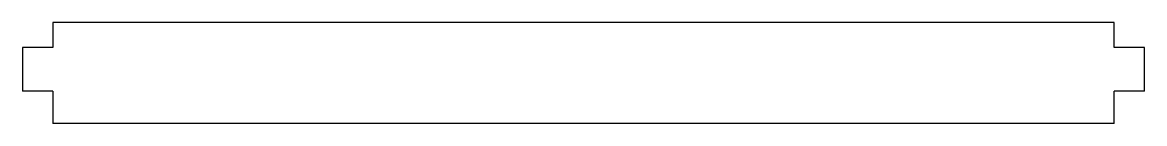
# Model space of a CAD drawing. Header units: inches. Extents: x -1.6 to 58.1, y 0 to 5.4.
import ezdxf

# ---------------------------------------------------------------- set-up
doc = ezdxf.new("R2010")
doc.units = ezdxf.units.IN
doc.header["$MEASUREMENT"] = 0

msp = doc.modelspace()

# ---------------------------------------------------------------- linework, layer by layer
at = {"color": 7, "linetype": 'Continuous', "lineweight": 25}
for p, q in [((0, 5.3592), (0, 4.0296)), ((56.5, 5.3592), (0, 5.3592)), ((56.5, 4.0296), (56.5, 5.3592)), ((-1.625, 4.0296), (-1.625, 1.7217)), ((0, 4.0296), (-1.625, 4.0296)), ((58.125, 4.0296), (56.5, 4.0296)), ((58.125, 1.7217), (58.125, 4.0296)), ((0, 1.7217), (-1.625, 1.7217)), ((0, 1.7217), (0, 0)), ((58.125, 1.7217), (56.5, 1.7217)), ((56.5, 0), (56.5, 1.7217)), ((56.5, 0), (0, 0))]:
    msp.add_line(p, q, dxfattribs=at)

doc.saveas('drawing.dxf')
